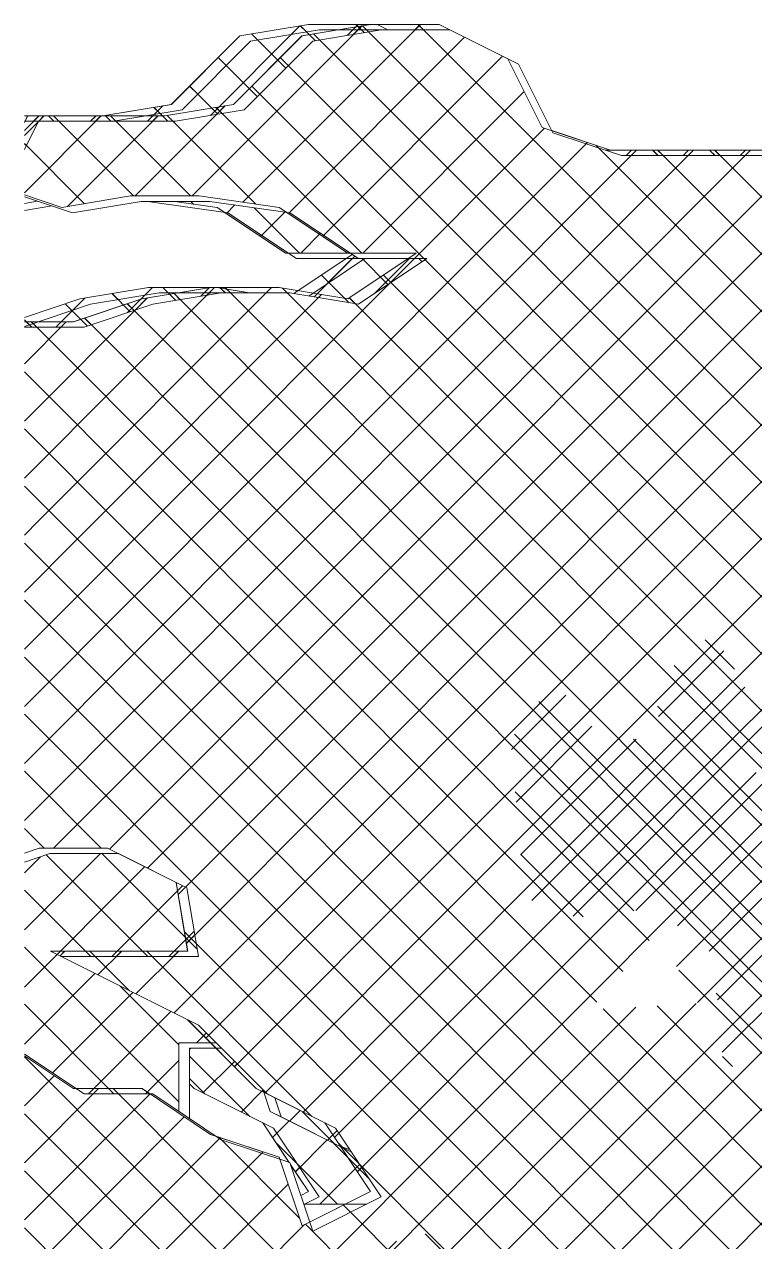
# Model space of a CAD drawing. Header units: millimetres. Extents: x -35517 to 139323, y -3702 to 5999.
# Drawn here: x 13669 to 14673, y 3807 to 5480 of the extents above; entities that cross this region are included whole.
import ezdxf

# ---------------------------------------------------------------- set-up
doc = ezdxf.new("R2010")
doc.units = ezdxf.units.MM
for name, color, linetype, lineweight in [('A-ROOF-OTLN', 132, 'Continuous', 5), ('G-IMPT', 8, 'Continuous', 5), ('L-PLNT', 71, 'Continuous', 5)]:
    doc.layers.add(name, color=color, linetype=linetype, lineweight=lineweight)

# ---------------------------------------------------------------- blocks, each defined once
blk = doc.blocks.new('SVA_Shades of Green Tree - Australian_Tree_based_on_Leopard_Tree_2901-1101184-GENERAL SOUTH ELEVATION')
at = {"layer": 'G-IMPT'}
for p, q in [((-6154.1, 4235.6), (-6049.3, 4340.5)), ((-6154.1, 4314), (-6131.9, 4336.2)), ((-5984.5, 4199), (-6124.2, 4338.8)), ((-5916.6, 4209.3), (-6047.5, 4340.5)), ((-6154.1, 4157.1), (-5989, 4322.5)), ((-6062.8, 4199), (-6154.1, 4290.3)), ((-6034, 4199), (-5936.8, 4296.4)), ((-5955.7, 4199), (-5920.7, 4234)), ((-5941.7, 3999.2), (-6154.1, 4211.9)), ((-6154.1, 4078.7), (-6057.1, 4175.8)), ((-6115.3, 4039.2), (-6004.9, 4149.7)), ((-5941.7, 4077.7), (-6022.3, 4158.4)), ((-6031, 4010.2), (-6154.1, 4133.5)), ((-6065.8, 4010.2), (-5952.7, 4123.5)), ((-5917.4, 4080.5), (-5904.1, 4093.8)), ((-5987.6, 4010.2), (-5941.7, 4056.1)), ((-5789.8, 3973), (-5775.3, 3987.5)), ((-5728.2, 3942.2), (-5771.7, 3985.7)), ((-5737.6, 3946.9), (-5724.4, 3960.1))]:
    blk.add_line(p, q, dxfattribs=at)
at = {"layer": 'G-IMPT', "flags": 128}
for points in [[(-5941.7, 3986.2), (-5941.7, 4080.5), (-5890.9, 4080.5)], [(-5826, 4015.6), (-5816.2, 3986.2), (-5801.4, 3978.7)], [(-5825.8, 4015.4), (-5816.1, 3986.2), (-5721.9, 3939), (-5707.1, 3934.1)]]:
    blk.add_lwpolyline(points, dxfattribs=at)
at = {"layer": 'L-PLNT'}
for p, q in [((-5927, 3976.4), (-5927, 4073.1)), ((-5927, 4073.1), (-5883.5, 4073.1)), ((-5810.1, 4004.9), (-5801.4, 3978.8)), ((-5801.4, 3978.8), (-5707.1, 3931.6)), ((-5801.4, 3978.8), (-5801.4, 3978.8)), ((-5707.1, 3931.6), (-5705, 3930.9))]:
    blk.add_line(p, q, dxfattribs=at)
blk = doc.blocks.new('SVA_Shades of Green Tree - Australian_Tree_based_on_Leopard_Tree_2901-V229-GENERAL SOUTH ELEVATION')
at = {"layer": 'G-IMPT'}
for p, q in [((-5898.5, 5355), (-5775.4, 5478.2)), ((-5787.4, 5466.4), (-5775.5, 5478.2)), ((-5766.4, 5469.9), (-5774.9, 5478.3)), ((-5754.1, 5457.7), (-5774.8, 5478.3)), ((-5710.3, 5465), (-5695.2, 5480.2)), ((-5702.7, 5472.8), (-5695.3, 5480.2)), ((-5691.1, 5472.8), (-5698.4, 5480.2)), ((-5687, 5468.9), (-5698.3, 5480.2)), ((-5833.6, 5458.7), (-5842, 5467.1)), ((-5794.8, 5420), (-5841.9, 5467.1)), ((-5876.7, 5423.4), (-5887.8, 5434.6)), ((-5834, 5380.8), (-5887.7, 5434.6)), ((-5915.8, 5384.2), (-5927, 5395.4)), ((-5888.2, 5356.7), (-5926.8, 5395.4)), ((-6154.1, 5334.2), (-6133.9, 5354.4)), ((-6141.4, 5347), (-6134.1, 5354.4)), ((-6113.5, 5347), (-6120.9, 5354.4)), ((-6113.4, 5347), (-6120.8, 5354.4)), ((-6063.2, 5347), (-6055.8, 5354.4)), ((-6063, 5347), (-6055.6, 5354.4)), ((-6035.2, 5347), (-6043.2, 5354.9)), ((-6035.1, 5347), (-6043, 5354.9)), ((-5984.7, 5347), (-5963.6, 5368.2)), ((-5967.6, 5357.7), (-5976.1, 5366.1)), ((-5956.8, 5347), (-5975.9, 5366.1)), ((-5975.5, 5356.3), (-5963.7, 5368.2)), ((-5327.3, 5299.8), (-5319.9, 5307.2)), ((-5327.2, 5299.8), (-5319.8, 5307.2)), ((-5283.5, 5299.8), (-5290.9, 5307.2)), ((-5283.3, 5299.8), (-5290.7, 5307.2)), ((-5249, 5299.8), (-5241.6, 5307.2)), ((-5248.9, 5299.8), (-5241.5, 5307.2)), ((-5205.2, 5299.8), (-5212.6, 5307.2)), ((-5205, 5299.8), (-5212.4, 5307.2)), ((-5170.7, 5299.8), (-5163.3, 5307.2)), ((-5170.6, 5299.8), (-5163.2, 5307.2)), ((-6154.1, 5234.2), (-6135.8, 5237.2)), ((-5939.2, 5235.7), (-5938, 5236.9)), ((-5921.5, 5233.2), (-5925.2, 5236.9)), ((-5876.7, 5220.1), (-5875.4, 5221.3)), ((-5876.5, 5220.1), (-5864.7, 5232)), ((-5775.8, 5165.7), (-5838.2, 5228.2)), ((-5829.5, 5188.7), (-5796.2, 5222.2)), ((-5829.7, 5188.7), (-5828.2, 5190.2)), ((-5774.3, 5165.7), (-5747, 5193)), ((-5712, 5158.3), (-5784, 5110.2)), ((-5703.4, 5163.9), (-5783.9, 5110.2)), ((-5756, 5105.5), (-5700, 5161.6)), ((-5738.3, 5123.4), (-5703.5, 5158.3)), ((-5688.6, 5156.6), (-5690.3, 5158.3)), ((-5654.4, 5122.5), (-5690.1, 5158.3)), ((-5673.6, 5109.7), (-5625, 5158.3)), ((-5607.4, 5153.8), (-5611.8, 5158.3)), ((-5735.6, 5125.2), (-5745.9, 5135.6)), ((-5707.7, 5097.5), (-5745.8, 5135.6)), ((-6110.7, 5063.9), (-6070.8, 5103.9)), ((-6087.7, 5087.1), (-6070.9, 5103.9)), ((-6025.2, 5101.7), (-6033.7, 5110.1)), ((-6008.5, 5085.1), (-6033.5, 5110.1)), ((-6012.7, 5083.7), (-5978, 5118.5)), ((-5988.8, 5107.7), (-5978.1, 5118.5)), ((-5956.3, 5111.1), (-5963.7, 5118.5)), ((-5945.8, 5100.7), (-5963.6, 5118.5)), ((-5911.8, 5106.4), (-5899.7, 5118.5)), ((-5907.2, 5111.1), (-5899.8, 5118.5)), ((-5878, 5111.1), (-5884.6, 5117.7)), ((-5877.9, 5111.1), (-5884.5, 5117.7)), ((-6088.7, 5086.8), (-6097.9, 5096.1)), ((-6067.3, 5065.5), (-6097.8, 5096.1)), ((-6144, 5063.9), (-6154.1, 5074)), ((-6147.4, 5067.2), (-6154.1, 5073.9)), ((-5927, 4071.5), (-5925.4, 4073.1)), ((-5844.3, 3979.4), (-5927, 4062.3)), ((-5908.6, 4011.6), (-5865.3, 4054.9)), ((-5856.3, 3985.4), (-5826.1, 4015.7)), ((-5813.1, 3950.4), (-5790.3, 3973.2)), ((-5813.2, 3950.4), (-5807.2, 3956.3)), ((-5778.9, 3913.7), (-5808.7, 3943.6)), ((-5723.7, 3858.6), (-5808.5, 3943.6)), ((-5781.7, 3903.3), (-5738, 3947.1)), ((-5679.8, 3893.1), (-5729.4, 3942.7)), ((-5781.9, 3903.3), (-5775.9, 3909.3)), ((-5748.1, 3858.6), (-5693.4, 3913.4))]:
    blk.add_line(p, q, dxfattribs=at)
at = {"layer": 'G-IMPT', "flags": 128}
for points in [[(-5654.6, 5472.8), (-5669.4, 5480.2), (-5763.6, 5480.2), (-5857.8, 5464.5), (-5952.1, 5370.1), (-6046.3, 5354.4), (-6154.1, 5354.4)], [(-5654.7, 5472.8), (-5669.5, 5480.2), (-5763.7, 5480.2), (-5858, 5464.5), (-5952.2, 5370.1), (-6046.4, 5354.4), (-6154.1, 5354.4)], [(-4902.5, 5394.2), (-4946.8, 5401.6), (-5041.1, 5401.6), (-5135.3, 5307.2), (-5355.9, 5307.2)], [(-4902.7, 5394.2), (-4947, 5401.6), (-5041.2, 5401.6), (-5135.5, 5307.2), (-5355.9, 5307.2)], [(-5947.5, 5236.9), (-5889.2, 5228.6), (-5795, 5165.7), (-5706.1, 5165.7)], [(-5879.3, 5221.9), (-5795.1, 5165.7), (-5791.4, 5165.7)], [(-5844.9, 5111.1), (-5889.2, 5118.5), (-5983.5, 5118.5), (-6077.7, 5102.8), (-6154.1, 5077.3)], [(-5845.1, 5111.1), (-5889.4, 5118.5), (-5983.6, 5118.5), (-6077.9, 5102.8), (-6154.1, 5077.3)], [(-5927, 4024), (-5920.7, 4017.6), (-5826.4, 3970.4), (-5790.3, 3916.2)], [(-5927, 4023.9), (-5920.8, 4017.6), (-5905.9, 4010.2)], [(-5827.4, 3970.9), (-5826.6, 3970.4), (-5790.5, 3916.3)], [(-5788.4, 3913.3), (-5763.6, 3876.1), (-5774.2, 3870.8)], [(-5788.3, 3912.9), (-5763.7, 3876.1), (-5774.2, 3870.8)]]:
    blk.add_lwpolyline(points, dxfattribs=at)
at = {"layer": 'L-PLNT'}
for p, q in [((-5748.9, 5472.8), (-5843.1, 5457.1)), ((-5663.6, 5472.8), (-5748.9, 5472.8)), ((-5843.1, 5457.1), (-5937.4, 5362.7)), ((-5843.1, 5457.1), (-5843.2, 5457.1)), ((-5937.4, 5362.7), (-6031.6, 5347)), ((-6134.8, 5347), (-6154.1, 5347)), ((-5984.5, 5236.9), (-5874.5, 5221.2)), ((-6154.1, 5224.3), (-6116.1, 5230.7)), ((-5874.5, 5221.2), (-5780.3, 5158.3)), ((-5780.3, 5158.3), (-5695, 5158.3)), ((-5686, 5158.3), (-5763.2, 5106.7)), ((-5968.8, 5111.1), (-6063, 5095.4)), ((-5883.5, 5111.1), (-5968.8, 5111.1)), ((-6063, 5095.4), (-6154.1, 5065)), ((-5927, 4031.3), (-5905.9, 4010.2)), ((-5905.9, 4010.2), (-5906, 4010.2)), ((-5905.9, 4010.2), (-5811.7, 3963.1)), ((-5811.7, 3963.1), (-5748.9, 3868.7)), ((-5748.9, 3868.7), (-5769, 3858.6))]:
    blk.add_line(p, q, dxfattribs=at)
blk = doc.blocks.new('SVA_Shades of Green Tree - Australian_Tree_based_on_Leopard_Tree_2901-V232-GENERAL SOUTH ELEVATION')
at = {"layer": 'G-IMPT'}
for p, q in [((-5923.7, 5244.3), (-5690.1, 5478.2)), ((-5853.9, 5235.7), (-5609.9, 5480.2)), ((-5702.1, 5466.4), (-5690.3, 5478.2)), ((-5681.1, 5469.9), (-5689.6, 5478.3)), ((-4942.2, 4729.8), (-5689.5, 5478.3)), ((-5617.4, 5472.8), (-5610, 5480.2)), ((-5605.8, 5472.8), (-5613.2, 5480.2)), ((-4900.4, 4766.4), (-5613, 5480.2)), ((-5791.2, 5220.1), (-5549.1, 5462.7)), ((-5748.3, 5458.7), (-5756.7, 5467.1)), ((-5008.7, 4718), (-5756.6, 5467.1)), ((-5791.4, 5423.4), (-5802.5, 5434.6)), ((-5049.3, 4680.3), (-5802.4, 5434.6)), ((-5744.3, 5188.7), (-5496.9, 5436.5)), ((-5252.7, 4818.4), (-4665.4, 5406.7)), ((-5830.6, 5384.2), (-5841.7, 5395.4)), ((-5377.3, 4930.4), (-5841.5, 5395.4)), ((-5689, 5165.7), (-5467.2, 5387.8)), ((-5374.5, 4931.7), (-4905.4, 5401.6)), ((-5322.3, 4905.5), (-4832, 5396.6)), ((-5270.1, 4879.4), (-4763.9, 5386.4)), ((-6154.1, 5248.8), (-6048.6, 5354.4)), ((-6154.1, 5327.2), (-6126.9, 5354.4)), ((-6134.7, 5346.7), (-6127.1, 5354.4)), ((-6106.5, 5347), (-6113.9, 5354.4)), ((-6003.9, 5244.3), (-6113.8, 5354.4)), ((-6094.7, 5229.8), (-5970.4, 5354.4)), ((-6056.2, 5347), (-6048.8, 5354.4)), ((-6028.3, 5347), (-6035.6, 5354.4)), ((-5925.6, 5244.3), (-6035.5, 5354.4)), ((-6002, 5244.3), (-5878.3, 5368.2)), ((-5977.9, 5347), (-5970.5, 5354.4)), ((-5950, 5347), (-5957.9, 5354.9)), ((-5836.2, 5233.2), (-5957.8, 5354.9)), ((-5882.3, 5357.7), (-5890.8, 5366.1)), ((-5690.5, 5165.7), (-5890.6, 5366.1)), ((-5890.2, 5356.3), (-5878.4, 5368.2)), ((-6154.1, 5327.3), (-6135.1, 5346.3)), ((-5912.1, 4863.7), (-5439.2, 5337.5)), ((-6071.6, 5233.7), (-6154.1, 5316.3)), ((-6151.5, 5313.6), (-6154.1, 5316.2)), ((-5853.5, 4844), (-5380.4, 5317.9)), ((-5829.6, 4789.5), (-5312.8, 5307.2)), ((-5806.2, 4734.5), (-5234.5, 5307.2)), ((-5785.3, 4677), (-5156.2, 5307.2)), ((-5736, 4648), (-5077.9, 5307.2)), ((-5382.4, 5316), (-5380.6, 5317.9)), ((-5365.3, 5310.3), (-5368.9, 5314)), ((-4875.7, 4820.1), (-5368.8, 5314)), ((-5320.3, 5299.8), (-5312.9, 5307.2)), ((-5276.5, 5299.8), (-5283.9, 5307.2)), ((-4840.3, 4863), (-5283.7, 5307.2)), ((-5244, 4748.7), (-4679.1, 5314.5)), ((-5242, 5299.8), (-5234.6, 5307.2)), ((-5198.2, 5299.8), (-5205.6, 5307.2)), ((-4797.7, 4898.8), (-5205.4, 5307.2)), ((-5163.7, 5299.8), (-5156.3, 5307.2)), ((-5791.4, 5220.1), (-5790.1, 5221.3)), ((-5288.4, 4625.8), (-4679.1, 5236.1)), ((-5744.4, 5188.7), (-5742.9, 5190.2)), ((-5653, 5123.4), (-5618.2, 5158.3)), ((-5603.3, 5156.6), (-5605, 5158.3)), ((-5266, 4569.8), (-4679.1, 5157.7)), ((-5650.3, 5125.2), (-5660.6, 5135.6)), ((-5430.6, 4905.3), (-5660.5, 5135.6)), ((-6154.1, 4856.6), (-5892.7, 5118.5)), ((-6154.1, 4935), (-5985.5, 5103.9)), ((-6134.5, 4797.9), (-5814.4, 5118.5)), ((-6083.7, 4770.2), (-5745.8, 5108.8)), ((-6002.4, 5087.1), (-5985.6, 5103.9)), ((-5939.9, 5101.7), (-5948.4, 5110.1)), ((-5554.7, 4715.9), (-5948.3, 5110.1)), ((-5903.5, 5107.7), (-5892.8, 5118.5)), ((-5871, 5111.1), (-5878.4, 5118.5)), ((-5521.4, 4761), (-5878.3, 5118.5)), ((-5821.9, 5111.1), (-5814.5, 5118.5)), ((-5792.8, 5111.1), (-5799.3, 5117.7)), ((-5516.2, 4834.2), (-5799.2, 5117.7)), ((-5750.1, 5104.6), (-5745.9, 5108.8)), ((-5699.5, 5096.1), (-5707.6, 5104.2)), ((-5483.8, 4880.2), (-5707.5, 5104.2)), ((-6003.4, 5086.8), (-6012.6, 5096.1)), ((-5592.4, 4675.2), (-6012.5, 5096.1)), ((-6154.1, 5013.5), (-6096.4, 5071.3)), ((-6137.1, 5063.9), (-6144.5, 5071.3)), ((-5932.4, 4859), (-6144.4, 5071.3)), ((-6103.9, 5063.9), (-6096.5, 5071.3)), ((-6062.1, 5067.2), (-6071.4, 5076.5)), ((-5868.8, 4873.7), (-6071.2, 5076.5)), ((-5985.9, 4834.1), (-6154.1, 5002.6)), ((-6021.1, 4791), (-6154.1, 4924.1)), ((-5519.6, 4786.3), (-5374.5, 4931.7)), ((-5250.8, 4803.7), (-5377.3, 4930.4)), ((-5942.6, 4284.2), (-5322.3, 4905.5)), ((-5251.2, 4725.6), (-5430.6, 4905.3)), ((-5931.4, 4217), (-5270.1, 4879.4)), ((-5864.6, 4869.4), (-5868.8, 4873.7)), ((-5631.9, 4636.4), (-5864.6, 4869.4)), ((-5275.9, 4671.9), (-5483.8, 4880.2)), ((-6154.1, 4621.3), (-5912.1, 4863.7)), ((-5805.1, 4731.4), (-5932.4, 4859)), ((-6151.8, 4843.4), (-6154.1, 4845.7)), ((-6154.1, 4542.9), (-5853.5, 4844)), ((-6076.6, 4768.1), (-6151.8, 4843.4)), ((-5331.6, 4178.7), (-5985.9, 4834.1)), ((-5948.5, 4121.4), (-5252.7, 4818.4)), ((-5275.2, 4592.8), (-5516.2, 4834.2)), ((-5032.6, 4585), (-5250.8, 4803.7)), ((-6154.1, 4778.2), (-6134.5, 4797.9)), ((-6154.1, 4464.5), (-5829.6, 4789.5)), ((-5367.4, 4136.2), (-6021.1, 4791)), ((-5665.6, 4640.1), (-5519.6, 4786.3)), ((-6154.1, 4699.8), (-6083.7, 4770.2)), ((-5279, 3969.2), (-6076.6, 4768.1)), ((-5326, 3937.8), (-6154.1, 4767.3)), ((-4886, 4124.5), (-5521.4, 4761)), ((-6154.1, 4386.1), (-5806.2, 4734.5)), ((-5904.6, 4086.9), (-5244, 4748.7)), ((-5720, 4646.2), (-5805.1, 4731.4)), ((-5015.8, 4489.8), (-5251.2, 4725.6)), ((-4931.2, 4091.3), (-5554.7, 4715.9)), ((-5314, 4262.3), (-4868.4, 4708.6)), ((-5243.6, 4513.8), (-5053.6, 4704.1)), ((-5415.6, 3949.1), (-6154.1, 4688.9)), ((-6113.9, 4347.9), (-5785.3, 4677)), ((-4976.4, 4058.2), (-5592.4, 4675.2)), ((-5063.4, 4459.1), (-5275.9, 4671.9)), ((-5256.7, 4241.2), (-4842.4, 4656.2)), ((-6036.9, 4346.6), (-5736, 4648)), ((-5984.7, 4320.4), (-5665.6, 4640.1)), ((-5295.7, 4221.1), (-5720, 4646.2)), ((-5021.5, 4025), (-5631.9, 4636.4)), ((-5178.2, 4594.1), (-5218.6, 4634.5)), ((-5196.4, 4482.7), (-5041.8, 4637.5)), ((-5865.4, 4047.7), (-5288.4, 4625.8)), ((-5282.8, 4528.8), (-5192.7, 4619)), ((-5533.3, 3988.6), (-6154.1, 4610.4)), ((-5123.2, 4440.5), (-5275.2, 4592.8)), ((-4722, 4058.7), (-5261.3, 4598.9)), ((-5258, 4185.6), (-4850.5, 4593.9)), ((-5212.9, 4206.6), (-4822.8, 4597.4)), ((-5823.3, 4011.6), (-5266, 4569.8)), ((-5456.8, 4276.1), (-5163.9, 4569.4)), ((-5484.5, 4483.6), (-5409.9, 4558.3)), ((-5201.7, 4139.4), (-4786.5, 4555.3)), ((-4870.4, 3972), (-5447, 4549.6)), ((-5399.9, 4254.6), (-5120.8, 4534.2)), ((-4784.7, 4043), (-5284, 4543.1)), ((-5229.2, 4136.1), (-4825.8, 4540.1)), ((-5567.8, 3944.8), (-6154.1, 4532)), ((-5195.2, 4067.5), (-4741.8, 4521.7)), ((-5771.1, 3985.4), (-5243.6, 4513.8)), ((-4949.9, 3973.2), (-5480.6, 4504.8)), ((-5478.4, 4411.2), (-5374.3, 4515.5)), ((-5472.4, 4338.8), (-5313.6, 4497.9)), ((-4829.6, 4009.6), (-5317.2, 4497.9)), ((-5727.8, 3950.4), (-5196.4, 4482.7)), ((-5183.4, 4103.5), (-4804.6, 4482.9)), ((-6048.6, 4347.9), (-6154.1, 4453.6)), ((-5696.4, 3903.3), (-5148.7, 4452)), ((-5533.1, 3988.5), (-5063.2, 4459.2)), ((-5316.4, 4261.9), (-5479.6, 4425.4)), ((-6126.9, 4347.9), (-6154.1, 4375.1)), ((-5386.3, 4253.5), (-5472.5, 4339.8)), ((-5942.7, 4284.2), (-5932.6, 4294.3)), ((-5917.9, 4216.8), (-5934.2, 4233.2)), ((-5571.6, 3870.1), (-5934.1, 4233.2)), ((-5931.5, 4217), (-5919.8, 4228.7)), ((-6105.2, 4199.8), (-6098.7, 4206.3)), ((-6105.1, 4199.8), (-6098.6, 4206.3)), ((-6056.6, 4199), (-6064, 4206.3)), ((-6009.7, 4152.1), (-6063.9, 4206.3)), ((-6052.9, 4173.7), (-6020.3, 4206.3)), ((-6027.8, 4199), (-6020.4, 4206.3)), ((-6000.7, 4147.6), (-5942, 4206.3)), ((-5978.3, 4199), (-5985.7, 4206.3)), ((-5759, 3979.4), (-5985.6, 4206.3)), ((-5949.5, 4199), (-5942.1, 4206.3)), ((-5166.4, 4091.7), (-5254.9, 4180.3)), ((-5415.8, 3949.2), (-5230.9, 4134.3)), ((-5082.9, 4028), (-5203.3, 4148.6)), ((-5470.2, 3973.1), (-5313.8, 4129.7)), ((-5259.9, 4028.5), (-5358.5, 4127.2)), ((-5241.9, 4088.8), (-5284.3, 4131.3)), ((-5260.7, 4026.1), (-5183.4, 4103.5)), ((-5904.7, 4086.9), (-5901, 4090.7)), ((-4935, 3781.5), (-5241.9, 4088.8)), ((-4914.2, 3839), (-5166.4, 4091.7)), ((-5273.5, 3934.8), (-5137.1, 4071.4)), ((-5804.7, 3711.4), (-6154.1, 4061.4)), ((-5865.6, 4047.7), (-5861.8, 4051.5)), ((-5181.1, 4047.9), (-5194.7, 4061.6)), ((-6154.1, 3993.9), (-6112.9, 4035.1)), ((-5211.4, 3918.6), (-5090.9, 4039.3)), ((-6154.1, 3915.5), (-6052.1, 4017.6)), ((-6059.6, 4010.2), (-6052.2, 4017.6)), ((-6024.8, 4010.2), (-6032.2, 4017.6)), ((-5693.8, 3678.8), (-6032.1, 4017.6)), ((-5361.3, 3925.3), (-5260.7, 4026.1)), ((-4972.5, 3740.5), (-5259.9, 4028.5)), ((-6154.1, 3837.1), (-5981.3, 4010.2)), ((-5158.8, 3892.8), (-5041.8, 4010.1)), ((-5860.9, 3689.3), (-6154.1, 3983)), ((-5567.2, 3954.3), (-5533.1, 3988.5)), ((-4799.9, 3254), (-5533.3, 3988.6)), ((-6147.8, 3764.9), (-5934.3, 3978.8)), ((-5572.2, 3870.9), (-5470.2, 3973.1)), ((-5234.5, 3924.6), (-5279, 3969.2)), ((-6069.5, 3764.9), (-5884.6, 3950.2)), ((-5884.1, 3947.8), (-5887.5, 3951.1)), ((-5776.1, 3839.7), (-5887.3, 3951.1)), ((-5885.9, 3948.9), (-5884.7, 3950.2)), ((-5808.6, 3712.6), (-5567.2, 3954.3)), ((-5727.9, 3950.4), (-5721.9, 3956.3)), ((-5539.2, 3825.5), (-5415.8, 3949.2)), ((-4721.6, 3254), (-5415.6, 3949.1)), ((-6154.1, 3052.8), (-5273.5, 3934.8)), ((-5693.6, 3913.7), (-5723.4, 3943.6)), ((-5501.1, 3721.1), (-5723.3, 3943.6)), ((-4878.2, 3254), (-5567.8, 3944.8)), ((-4700.5, 3311.3), (-5326, 3937.8)), ((-6068.8, 3059.8), (-5211.4, 3918.6)), ((-6004.1, 3752), (-5825.8, 3930.6)), ((-5827.4, 3929.1), (-5826, 3930.6)), ((-5506.4, 3779.9), (-5361.3, 3925.3)), ((-5118.1, 3808), (-5234.5, 3924.6)), ((-5997.7, 3747.9), (-6154.1, 3904.6)), ((-5696.6, 3903.3), (-5690.6, 3909.3)), ((-6008, 3042.2), (-5158.8, 3892.8)), ((-5956.5, 3721.2), (-5791.7, 3886.4)), ((-5748, 3694.8), (-5572.2, 3870.9)), ((-4956.5, 3254), (-5571.6, 3870.1)), ((-5983.7, 2988.1), (-5118.1, 3855.2)), ((-5705.8, 3847.6), (-5715.7, 3857.4)), ((-5550.4, 3692), (-5715.5, 3857.4)), ((-5599.7, 3663), (-5767.7, 3831.3)), ((-6092.9, 3764.9), (-6154.1, 3826.1)), ((-5909, 3690.4), (-5768.9, 3830.7)), ((-5687.5, 3676.9), (-5539.2, 3825.5)), ((-5518.3, 3732.9), (-5603.3, 3817.9)), ((-5668.1, 3782.8), (-5642.9, 3808))]:
    blk.add_line(p, q, dxfattribs=at)
at = {"layer": 'G-IMPT', "flags": 128}
for points in [[(-4633.2, 5428.2), (-4673.1, 5401.6), (-4767.3, 5385.8), (-4861.6, 5401.6), (-4955.8, 5401.6), (-5050, 5307.2), (-5348.5, 5307.2), (-5442.7, 5338.6), (-5489.8, 5433), (-5584.1, 5480.2), (-5678.3, 5480.2), (-5772.5, 5464.5), (-5866.8, 5370.1), (-5961, 5354.4), (-6149.5, 5354.4), (-6154.1, 5345.2)], [(-5569.3, 5472.8), (-5584.2, 5480.2), (-5678.4, 5480.2), (-5772.7, 5464.5), (-5866.9, 5370.1), (-5961.2, 5354.4), (-6149.6, 5354.4), (-6154.1, 5345.5)], [(-4633.2, 5428.2), (-4673.2, 5401.6), (-4767.4, 5385.8), (-4861.7, 5401.6), (-4955.9, 5401.6), (-5050.2, 5307.2), (-5348.6, 5307.2), (-5429.4, 5334.2)], [(-6154.1, 5245.8), (-6102.4, 5228.6), (-6008.1, 5244.3), (-5913.9, 5244.3), (-5804, 5228.6), (-5709.7, 5165.7), (-5615.5, 5165.7), (-5709.7, 5102.8), (-5804, 5118.5), (-5898.2, 5118.5), (-5992.4, 5102.8), (-6086.7, 5071.3), (-6154.1, 5071.3)], [(-5794, 5221.9), (-5709.8, 5165.7), (-5706.1, 5165.7)], [(-5626.7, 5158.3), (-5709.8, 5102.8), (-5804.1, 5118.5), (-5898.3, 5118.5), (-5992.6, 5102.8), (-6086.8, 5071.3), (-6154.1, 5071.3)], [(-6154.1, 4341.1), (-6133.8, 4347.9), (-6039.6, 4347.9), (-5945.3, 4300.7), (-5929.6, 4206.3), (-6118.1, 4206.3), (-6023.9, 4159.2), (-5929.6, 4112), (-5835.4, 4017.6), (-5741.1, 3970.4), (-5678.3, 3876.1), (-5772.5, 3828.9), (-5804, 3923.3), (-5898.2, 3954.7), (-5992.4, 4017.6), (-6086.7, 4017.6), (-6154.1, 4062.6)], [(-5945.4, 4300.7), (-5929.7, 4206.3), (-6118.2, 4206.3), (-6103.4, 4198.9)], [(-5929.7, 4112), (-5835.5, 4017.6), (-5820.6, 4010.2)], [(-5981.5, 4010.2), (-5992.6, 4017.6), (-6083, 4017.6)], [(-5741.3, 3970.4), (-5678.4, 3876.1), (-5762.1, 3834.2)], [(-5803.2, 3920.5), (-5804.1, 3923.3), (-5890.8, 3952.2)]]:
    blk.add_lwpolyline(points, dxfattribs=at)
at = {"layer": 'L-PLNT'}
for p, q in [((-5663.6, 5472.8), (-5757.8, 5457.1)), ((-5569.3, 5472.8), (-5663.6, 5472.8)), ((-5475.1, 5425.6), (-5569.3, 5472.8)), ((-5757.8, 5457.1), (-5852.1, 5362.7)), ((-5757.8, 5457.1), (-5757.9, 5457.1)), ((-5428, 5331.3), (-5475.1, 5425.6)), ((-5852.1, 5362.7), (-5946.3, 5347)), ((-6134.8, 5347), (-6154.1, 5308.3)), ((-5946.3, 5347), (-6134.8, 5347)), ((-6134.8, 5347), (-6134.8, 5347)), ((-5333.7, 5299.8), (-5428, 5331.3)), ((-5035.3, 5299.8), (-5333.7, 5299.8)), ((-6154.1, 5243.3), (-6087.7, 5221.2)), ((-6087.7, 5221.2), (-5993.4, 5236.9)), ((-5993.4, 5236.9), (-5899.2, 5236.9)), ((-5899.2, 5236.9), (-5789.2, 5221.2)), ((-5789.2, 5221.2), (-5695, 5158.3)), ((-5695, 5158.3), (-5600.8, 5158.3)), ((-5600.8, 5158.3), (-5695, 5095.4)), ((-5883.5, 5111.1), (-5977.7, 5095.4)), ((-5789.2, 5111.1), (-5883.5, 5111.1)), ((-5695, 5095.4), (-5789.2, 5111.1)), ((-5977.7, 5095.4), (-6072, 5063.9)), ((-6072, 5063.9), (-6154.1, 5063.9)), ((-6154.1, 4328.8), (-6119.1, 4340.5)), ((-6119.1, 4340.5), (-6024.8, 4340.5)), ((-6024.8, 4340.5), (-5930.6, 4293.3)), ((-5930.6, 4293.3), (-5914.9, 4199)), ((-5914.9, 4199), (-6103.4, 4199)), ((-6103.4, 4199), (-6009.1, 4151.8)), ((-6009.1, 4151.8), (-5914.9, 4104.6)), ((-5914.9, 4104.6), (-5820.6, 4010.2)), ((-6072, 4010.2), (-6154.1, 4065.1)), ((-5977.7, 4010.2), (-6072, 4010.2)), ((-5883.5, 3947.3), (-5977.7, 4010.2)), ((-5820.6, 4010.2), (-5820.7, 4010.2)), ((-5820.6, 4010.2), (-5726.4, 3963.1)), ((-5726.4, 3963.1), (-5663.6, 3868.7)), ((-5789.2, 3915.9), (-5883.5, 3947.3)), ((-5757.8, 3821.5), (-5789.2, 3915.9)), ((-5663.6, 3868.7), (-5757.8, 3821.5))]:
    blk.add_line(p, q, dxfattribs=at)

msp = doc.modelspace()

# ---------------------------------------------------------------- linework, layer by layer
at = {"layer": 'A-ROOF-OTLN', "color": 8, "lineweight": 9}
msp.add_line((14139.5, 3858.6), (14053, 3858.6), dxfattribs=at)

# ---------------------------------------------------------------- block references
at = {"layer": 'L-PLNT'}
for name in ['SVA_Shades of Green Tree - Australian_Tree_based_on_Leopard_Tree_2901-V229-GENERAL SOUTH ELEVATION', 'SVA_Shades of Green Tree - Australian_Tree_based_on_Leopard_Tree_2901-V232-GENERAL SOUTH ELEVATION', 'SVA_Shades of Green Tree - Australian_Tree_based_on_Leopard_Tree_2901-1101184-GENERAL SOUTH ELEVATION']:
    msp.add_blockref(name, (19823.2, 0), dxfattribs=at)

doc.saveas('drawing.dxf')
